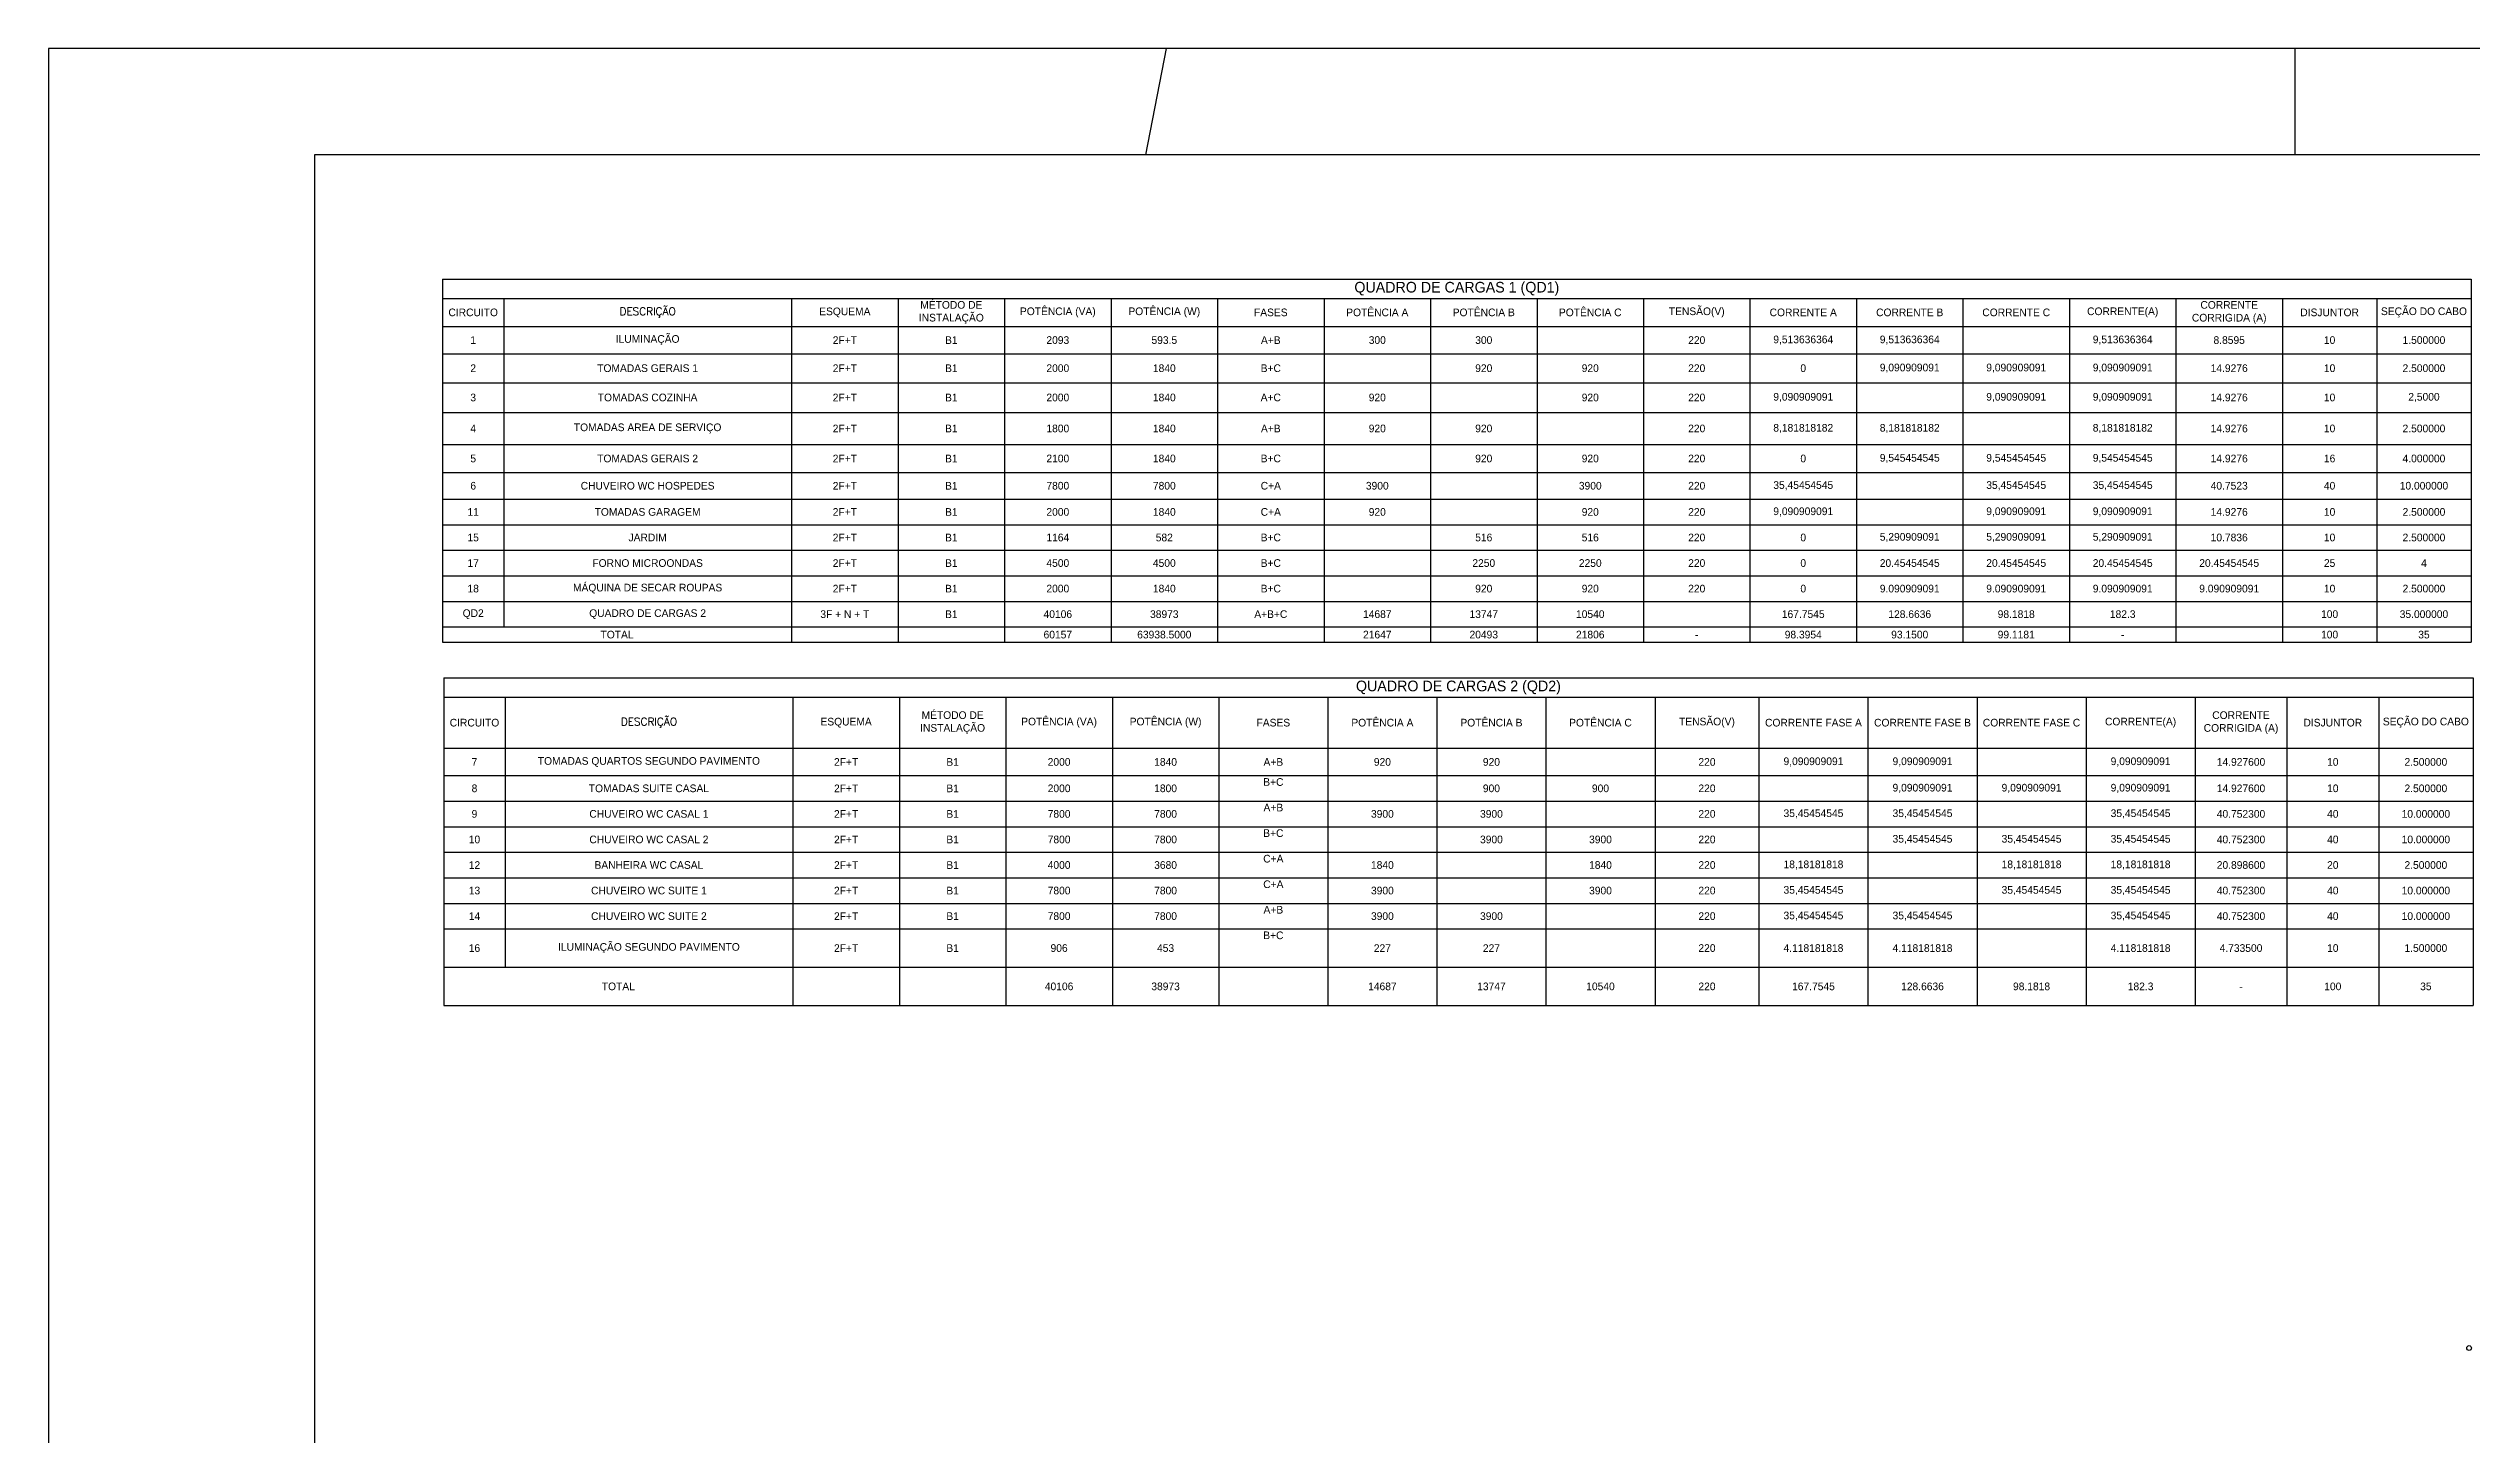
# Model space of a CAD drawing. Header units: metres. Extents: x 134.3 to 218.4, y -41.5 to 17.9.
# Drawn here: x 134.33 to 157.08, y 4.93 to 17.95 of the extents above; entities that cross this region are included whole.
import ezdxf

# ---------------------------------------------------------------- set-up
doc = ezdxf.new("R2010")
doc.units = ezdxf.units.M
doc.header["$MEASUREMENT"] = 0
doc.layers.add('A-TEXTO', color=7, linetype='Continuous')
doc.layers.add('FORMATO', color=7, linetype='Continuous')
doc.layers.add('DI-Disjuntor', color=8, linetype='Continuous', lineweight=30)
doc.styles.add('Roman', font='romans')

# ---------------------------------------------------------------- blocks, each defined once
blk = doc.blocks.new('*T48')
at = {"layer": 'A-TEXTO', "color": 0, "linetype": 'ByBlock', "lineweight": -2, "transparency": 16777216}
for p, q in [((0, 0), (19.049, 0)), ((0, 0), (0, -3.411)), ((19.049, 0), (19.049, -3.411)), ((0, -0.181), (19.049, -0.181)), ((0.574, -0.181), (0.574, -3.267)), ((3.277, -0.181), (3.277, -3.411)), ((4.277, -0.181), (4.277, -3.411)), ((5.277, -0.181), (5.277, -3.411)), ((6.277, -0.181), (6.277, -3.411)), ((7.277, -0.181), (7.277, -3.411)), ((8.277, -0.181), (8.277, -3.411)), ((9.277, -0.181), (9.277, -3.411)), ((10.277, -0.181), (10.277, -3.411)), ((11.277, -0.181), (11.277, -3.411)), ((12.277, -0.181), (12.277, -3.411)), ((13.277, -0.181), (13.277, -3.411)), ((14.277, -0.181), (14.277, -3.411)), ((15.277, -0.181), (15.277, -3.411)), ((16.277, -0.181), (16.277, -3.411)), ((17.277, -0.181), (17.277, -3.411)), ((18.163, -0.181), (18.163, -3.411)), ((0, -0.445), (19.049, -0.445)), ((0, -0.701), (19.049, -0.701)), ((0, -0.973), (19.049, -0.973)), ((0, -1.252), (19.049, -1.252)), ((0, -1.554), (19.049, -1.554)), ((0, -1.816), (19.049, -1.816)), ((0, -2.067), (19.049, -2.067)), ((0, -2.307), (19.049, -2.307)), ((0, -2.547), (19.049, -2.547)), ((0, -2.787), (19.049, -2.787)), ((0, -3.027), (19.049, -3.027)), ((0, -3.267), (19.049, -3.267)), ((0, -3.411), (19.049, -3.411))]:
    blk.add_line(p, q, dxfattribs=at)
at = {"layer": 'A-TEXTO', "color": 0, "transparency": 16777216, "attachment_point": 5}
for s, insert, char_height, width in [('MÉTODO DE INSTALAÇÃO', (4.777, -0.313), 0.072, 0.952), ('QUADRO DE CARGAS 1 (QD1)', (9.524, -0.091), 0.1, 19.00089), ('CORRENTE CORRIGIDA (A)', (16.777, -0.313), 0.072, 0.952), ('CIRCUITO', (0.287, -0.313), 0.072, 0.52612), ('ESQUEMA', (3.777, -0.313), 0.072, 0.952), ('POTÊNCIA (VA)^J', (5.777, -0.313), 0.072, 0.952), ('POTÊNCIA (W)', (6.777, -0.313), 0.072, 0.952), ('FASES', (7.777, -0.313), 0.072, 0.952), ('POTÊNCIA A', (8.777, -0.313), 0.072, 0.952), ('POTÊNCIA B', (9.777, -0.313), 0.072, 0.952), ('POTÊNCIA C', (10.777, -0.313), 0.072, 0.952), ('TENSÃO(V)^J', (11.777, -0.313), 0.072, 0.952), ('CORRENTE A', (12.777, -0.313), 0.072, 0.952), ('CORRENTE B', (13.777, -0.313), 0.072, 0.952), ('CORRENTE C', (14.777, -0.313), 0.072, 0.952), ('CORRENTE(A)^J', (15.777, -0.313), 0.072, 0.952), ('DISJUNTOR', (17.72, -0.313), 0.072, 0.83803), ('SEÇÃO DO CABO', (18.606, -0.313), 0.072, 0.83803), ('1', (0.287, -0.573), 0.072, 0.52612), ('ILUMINAÇÃO^J', (1.925, -0.573), 0.072, 2.6547), ('2F+T', (3.777, -0.573), 0.072, 0.952), ('B1', (4.777, -0.573), 0.072, 0.952), ('2093', (5.777, -0.573), 0.072, 0.952), ('593.5', (6.777, -0.573), 0.072, 0.952), ('A+B', (7.777, -0.573), 0.072, 0.952), ('300', (8.777, -0.573), 0.072, 0.952), ('300', (9.777, -0.573), 0.072, 0.952), ('220', (11.777, -0.573), 0.072, 0.952), ('9,513636364^J', (12.777, -0.573), 0.072, 0.952), ('9,513636364^J', (13.777, -0.573), 0.072, 0.952), ('9,513636364^J', (15.777, -0.573), 0.072, 0.952), ('8.8595', (16.777, -0.573), 0.072, 0.952), ('10', (17.72, -0.573), 0.072, 0.83803), ('1.500000', (18.606, -0.573), 0.072, 0.83803), ('2', (0.287, -0.837), 0.072, 0.52612), ('TOMADAS GERAIS 1', (1.925, -0.837), 0.072, 2.6547), ('2F+T', (3.777, -0.837), 0.072, 0.952), ('B1', (4.777, -0.837), 0.072, 0.952), ('2000^J', (5.777, -0.837), 0.072, 0.952), ('1840', (6.777, -0.837), 0.072, 0.952), ('B+C', (7.777, -0.837), 0.072, 0.952), ('920', (9.777, -0.837), 0.072, 0.952), ('920', (10.777, -0.837), 0.072, 0.952), ('220', (11.777, -0.837), 0.072, 0.952), ('0', (12.777, -0.837), 0.072, 0.952), ('9,090909091', (13.777, -0.837), 0.072, 0.952), ('9,090909091', (14.777, -0.837), 0.072, 0.952), ('9,090909091', (15.777, -0.837), 0.072, 0.952), ('14.9276', (16.777, -0.837), 0.072, 0.952), ('10', (17.72, -0.837), 0.072, 0.83803), ('2.500000', (18.606, -0.837), 0.072, 0.83803), ('3', (0.287, -1.112), 0.072, 0.52612), ('TOMADAS COZINHA', (1.925, -1.112), 0.072, 2.6547), ('2F+T', (3.777, -1.112), 0.072, 0.952), ('B1', (4.777, -1.112), 0.072, 0.952), ('2000^J', (5.777, -1.112), 0.072, 0.952), ('1840', (6.777, -1.112), 0.072, 0.952), ('A+C', (7.777, -1.112), 0.072, 0.952), ('920', (8.777, -1.112), 0.072, 0.952), ('920', (10.777, -1.112), 0.072, 0.952), ('220', (11.777, -1.112), 0.072, 0.952), ('9,090909091', (12.777, -1.112), 0.072, 0.952), ('9,090909091', (14.777, -1.112), 0.072, 0.952), ('9,090909091', (15.777, -1.112), 0.072, 0.952), ('14.9276', (16.777, -1.112), 0.072, 0.952), ('10', (17.72, -1.112), 0.072, 0.83803), ('2,5000', (18.606, -1.112), 0.072, 0.83803), ('TOMADAS AREA DE SERVIÇO^J', (1.925, -1.403), 0.072, 2.6547), ('8,181818182^J', (12.777, -1.403), 0.072, 0.952), ('8,181818182^J', (13.777, -1.403), 0.072, 0.952), ('8,181818182^J', (15.777, -1.403), 0.072, 0.952), ('4', (0.287, -1.403), 0.072, 0.52612), ('2F+T', (3.777, -1.403), 0.072, 0.952), ('B1', (4.777, -1.403), 0.072, 0.952), ('1800^J', (5.777, -1.403), 0.072, 0.952), ('1840', (6.777, -1.403), 0.072, 0.952), ('A+B', (7.777, -1.403), 0.072, 0.952), ('920', (8.777, -1.403), 0.072, 0.952), ('920', (9.777, -1.403), 0.072, 0.952), ('220', (11.777, -1.403), 0.072, 0.952), ('14.9276', (16.777, -1.403), 0.072, 0.952), ('10', (17.72, -1.403), 0.072, 0.83803), ('2.500000', (18.606, -1.403), 0.072, 0.83803), ('5', (0.287, -1.685), 0.072, 0.52612), ('TOMADAS GERAIS 2', (1.925, -1.685), 0.072, 2.6547), ('2F+T', (3.777, -1.685), 0.072, 0.952), ('B1', (4.777, -1.685), 0.072, 0.952), ('2100^J', (5.777, -1.685), 0.072, 0.952), ('1840', (6.777, -1.685), 0.072, 0.952), ('B+C', (7.777, -1.685), 0.072, 0.952), ('920', (9.777, -1.685), 0.072, 0.952), ('920', (10.777, -1.685), 0.072, 0.952), ('220', (11.777, -1.685), 0.072, 0.952), ('0', (12.777, -1.685), 0.072, 0.952), ('9,545454545^J', (13.777, -1.685), 0.072, 0.952), ('9,545454545^J', (14.777, -1.685), 0.072, 0.952), ('9,545454545^J', (15.777, -1.685), 0.072, 0.952), ('14.9276', (16.777, -1.685), 0.072, 0.952), ('16', (17.72, -1.685), 0.072, 0.83803), ('4.000000', (18.606, -1.685), 0.072, 0.83803), ('6', (0.287, -1.941), 0.072, 0.52612), ('CHUVEIRO WC HOSPEDES', (1.925, -1.941), 0.072, 2.6547), ('2F+T', (3.777, -1.941), 0.072, 0.952), ('B1', (4.777, -1.941), 0.072, 0.952), ('7800^J', (5.777, -1.941), 0.072, 0.952), ('7800', (6.777, -1.941), 0.072, 0.952), ('C+A', (7.777, -1.941), 0.072, 0.952), ('3900', (8.777, -1.941), 0.072, 0.952), ('3900', (10.777, -1.941), 0.072, 0.952), ('220', (11.777, -1.941), 0.072, 0.952), ('35,45454545^J', (12.777, -1.941), 0.072, 0.952), ('35,45454545^J', (14.777, -1.941), 0.072, 0.952), ('35,45454545^J', (15.777, -1.941), 0.072, 0.952), ('40.7523', (16.777, -1.941), 0.072, 0.952), ('40', (17.72, -1.941), 0.072, 0.83803), ('10.000000', (18.606, -1.941), 0.072, 0.83803), ('11', (0.287, -2.187), 0.072, 0.52612), ('TOMADAS GARAGEM^J', (1.925, -2.187), 0.072, 2.6547), ('2F+T', (3.777, -2.187), 0.072, 0.952), ('B1', (4.777, -2.187), 0.072, 0.952), ('2000^J', (5.777, -2.187), 0.072, 0.952), ('1840', (6.777, -2.187), 0.072, 0.952), ('C+A', (7.777, -2.187), 0.072, 0.952), ('920', (8.777, -2.187), 0.072, 0.952), ('920', (10.777, -2.187), 0.072, 0.952), ('220', (11.777, -2.187), 0.072, 0.952), ('9,090909091^J', (12.777, -2.187), 0.072, 0.952), ('9,090909091^J', (14.777, -2.187), 0.072, 0.952), ('9,090909091^J', (15.777, -2.187), 0.072, 0.952), ('14.9276', (16.777, -2.187), 0.072, 0.952), ('10', (17.72, -2.187), 0.072, 0.83803), ('2.500000', (18.606, -2.187), 0.072, 0.83803), ('15', (0.287, -2.427), 0.072, 0.52612), ('JARDIM', (1.925, -2.427), 0.072, 2.6547), ('2F+T', (3.777, -2.427), 0.072, 0.952), ('B1', (4.777, -2.427), 0.072, 0.952), ('1164', (5.777, -2.427), 0.072, 0.952), ('582', (6.777, -2.427), 0.072, 0.952), ('B+C', (7.777, -2.427), 0.072, 0.952), ('516', (9.777, -2.427), 0.072, 0.952), ('516', (10.777, -2.427), 0.072, 0.952), ('220', (11.777, -2.427), 0.072, 0.952), ('0', (12.777, -2.427), 0.072, 0.952), ('5,290909091^J', (13.777, -2.427), 0.072, 0.952), ('5,290909091^J', (14.777, -2.427), 0.072, 0.952), ('5,290909091^J', (15.777, -2.427), 0.072, 0.952), ('10.7836', (16.777, -2.427), 0.072, 0.952), ('10', (17.72, -2.427), 0.072, 0.83803), ('2.500000', (18.606, -2.427), 0.072, 0.83803), ('17', (0.287, -2.667), 0.072, 0.52612), ('FORNO MICROONDAS', (1.925, -2.667), 0.072, 2.6547), ('2F+T', (3.777, -2.667), 0.072, 0.952), ('B1', (4.777, -2.667), 0.072, 0.952), ('4500', (5.777, -2.667), 0.072, 0.952), ('4500', (6.777, -2.667), 0.072, 0.952), ('B+C', (7.777, -2.667), 0.072, 0.952), ('2250', (9.777, -2.667), 0.072, 0.952), ('2250', (10.777, -2.667), 0.072, 0.952), ('220', (11.777, -2.667), 0.072, 0.952), ('0', (12.777, -2.667), 0.072, 0.952), ('20.45454545^J', (13.777, -2.667), 0.072, 0.952), ('20.45454545^J', (14.777, -2.667), 0.072, 0.952), ('20.45454545^J', (15.777, -2.667), 0.072, 0.952), ('20.45454545^J', (16.777, -2.667), 0.072, 0.952), ('25', (17.72, -2.667), 0.072, 0.83803), ('4', (18.606, -2.667), 0.072, 0.83803), ('18', (0.287, -2.907), 0.072, 0.52612), ('MÁQUINA DE SECAR ROUPAS', (1.925, -2.907), 0.072, 2.6547), ('2F+T', (3.777, -2.907), 0.072, 0.952), ('B1', (4.777, -2.907), 0.072, 0.952), ('2000', (5.777, -2.907), 0.072, 0.952), ('1840', (6.777, -2.907), 0.072, 0.952), ('B+C', (7.777, -2.907), 0.072, 0.952), ('920', (9.777, -2.907), 0.072, 0.952), ('920', (10.777, -2.907), 0.072, 0.952), ('220', (11.777, -2.907), 0.072, 0.952), ('0', (12.777, -2.907), 0.072, 0.952), ('9.090909091^J', (13.777, -2.907), 0.072, 0.952), ('9.090909091^J', (14.777, -2.907), 0.072, 0.952), ('9.090909091^J', (15.777, -2.907), 0.072, 0.952), ('9.090909091^J', (16.777, -2.907), 0.072, 0.952), ('10', (17.72, -2.907), 0.072, 0.83803), ('2.500000', (18.606, -2.907), 0.072, 0.83803), ('QD2', (0.287, -3.147), 0.072, 0.52612), ('QUADRO DE CARGAS 2', (1.925, -3.147), 0.072, 2.6547), ('3F + N + T', (3.777, -3.147), 0.072, 0.952), ('B1', (4.777, -3.147), 0.072, 0.952), ('40106', (5.777, -3.147), 0.072, 0.952), ('38973', (6.777, -3.147), 0.072, 0.952), ('A+B+C', (7.777, -3.147), 0.072, 0.952), ('14687', (8.777, -3.147), 0.072, 0.952), ('13747', (9.777, -3.147), 0.072, 0.952), ('10540', (10.777, -3.147), 0.072, 0.952), ('167.7545', (12.777, -3.147), 0.072, 0.952), ('128.6636', (13.777, -3.147), 0.072, 0.952), ('98.1818', (14.777, -3.147), 0.072, 0.952), ('182.3', (15.777, -3.147), 0.072, 0.952), ('100', (17.72, -3.147), 0.072, 0.83803), ('35.000000', (18.606, -3.147), 0.072, 0.83803), ('TOTAL', (1.638, -3.339), 0.072, 3.22883), ('60157', (5.777, -3.339), 0.072, 0.952), ('63938.5000', (6.777, -3.339), 0.072, 0.952), ('21647', (8.777, -3.339), 0.072, 0.952), ('20493', (9.777, -3.339), 0.072, 0.952), ('21806', (10.777, -3.339), 0.072, 0.952), ('-', (11.777, -3.339), 0.072, 0.952), ('98.3954', (12.777, -3.339), 0.072, 0.952), ('93.1500', (13.777, -3.339), 0.072, 0.952), ('99.1181', (14.777, -3.339), 0.072, 0.952), ('-', (15.777, -3.339), 0.072, 0.952), ('100', (17.72, -3.339), 0.072, 0.83803), ('35', (18.606, -3.339), 0.072, 0.83803)]:
    blk.add_mtext(s, dxfattribs=dict(at, insert=insert, char_height=char_height, width=width))
at = {"layer": 'A-TEXTO', "color": 0, "transparency": 16777216, "insert": (1.925, -0.313), "char_height": 0.072, "width": 2.6547, "attachment_point": 5, "style": 'Roman'}
blk.add_mtext('DESCRIÇÃO', dxfattribs=at)
blk = doc.blocks.new('FOLHA A1')
at = {"layer": 'FORMATO', "color": 252, "linetype": 'ByBlock'}
for p, q in [((-737.93, 584), (-736, 594)), ((-630, 584), (-630, 594))]:
    blk.add_line(p, q, dxfattribs=at)
at = {"layer": 'FORMATO', "color": 2}
blk.add_lwpolyline([(-841, 594), (-841, 0), (0, 0), (0, 594)], close=True, dxfattribs=at)
at = {"layer": 'FORMATO', "color": 6}
blk.add_lwpolyline([(-816, 10), (-10, 10), (-10, 584), (-816, 584)], close=True, dxfattribs=at)
blk = doc.blocks.new('*T115')
at = {"layer": 'A-TEXTO', "color": 0, "linetype": 'ByBlock', "lineweight": -2, "transparency": 16777216}
for p, q in [((0, 0), (19.055, 0)), ((0, 0), (0, -3.078)), ((19.055, 0), (19.055, -3.078)), ((0, -0.181), (19.055, -0.181)), ((0.574, -0.181), (0.574, -2.718)), ((3.277, -0.181), (3.277, -3.078)), ((4.277, -0.181), (4.277, -3.078)), ((5.277, -0.181), (5.277, -3.078)), ((6.277, -0.181), (6.277, -3.078)), ((7.277, -0.181), (7.277, -3.078)), ((8.301, -0.181), (8.301, -3.078)), ((9.325, -0.181), (9.325, -3.078)), ((10.349, -0.181), (10.349, -3.078)), ((11.373, -0.181), (11.373, -3.078)), ((12.349, -0.181), (12.349, -3.078)), ((13.373, -0.181), (13.373, -3.078)), ((14.397, -0.181), (14.397, -3.078)), ((15.421, -0.181), (15.421, -3.078)), ((16.445, -0.181), (16.445, -3.078)), ((17.307, -0.181), (17.307, -3.078)), ((18.169, -0.181), (18.169, -3.078)), ((0, -0.661), (19.055, -0.661)), ((0, -0.918), (19.055, -0.918)), ((0, -1.158), (19.055, -1.158)), ((0, -1.398), (19.055, -1.398)), ((0, -1.638), (19.055, -1.638)), ((0, -1.878), (19.055, -1.878)), ((0, -2.118), (19.055, -2.118)), ((0, -2.358), (19.055, -2.358)), ((0, -2.718), (19.055, -2.718)), ((0, -3.078), (19.055, -3.078))]:
    blk.add_line(p, q, dxfattribs=at)
at = {"layer": 'A-TEXTO', "color": 0, "transparency": 16777216}
for s, insert, char_height, width, attachment_point in [('QUADRO DE CARGAS 2 (QD2)', (9.527, -0.091), 0.1, 19.00691, 5), ('CIRCUITO', (0.287, -0.421), 0.072, 0.52612, 5), ('ESQUEMA', (3.777, -0.421), 0.072, 0.952, 5), ('MÉTODO DE INSTALAÇÃO', (4.777, -0.421), 0.072, 0.952, 5), ('POTÊNCIA (VA)^J', (5.777, -0.421), 0.072, 0.952, 5), ('POTÊNCIA (W)', (6.777, -0.421), 0.072, 0.952, 5), ('FASES', (7.789, -0.421), 0.072, 0.976, 5), ('POTÊNCIA A', (8.813, -0.421), 0.072, 0.976, 5), ('POTÊNCIA B', (9.837, -0.421), 0.072, 0.976, 5), ('POTÊNCIA C', (10.861, -0.421), 0.072, 0.976, 5), ('TENSÃO(V)^J', (11.861, -0.421), 0.072, 0.928, 5), ('CORRENTE FASE A', (12.861, -0.421), 0.072, 0.976, 5), ('CORRENTE FASE B', (13.885, -0.421), 0.072, 0.976, 5), ('CORRENTE FASE C', (14.909, -0.421), 0.072, 0.976, 5), ('CORRENTE(A)^J', (15.933, -0.421), 0.072, 0.976, 5), ('CORRENTE CORRIGIDA (A)', (16.876, -0.421), 0.072, 0.81403, 5), ('DISJUNTOR', (17.738, -0.421), 0.072, 0.81403, 5), ('SEÇÃO DO CABO', (18.612, -0.421), 0.072, 0.83803, 5), ('7', (0.287, -0.79), 0.072, 0.52612, 5), ('TOMADAS QUARTOS SEGUNDO PAVIMENTO^J', (1.925, -0.79), 0.072, 2.6547, 5), ('2F+T', (3.777, -0.79), 0.072, 0.952, 5), ('B1', (4.777, -0.79), 0.072, 0.952, 5), ('2000^J', (5.777, -0.79), 0.072, 0.952, 5), ('1840', (6.777, -0.79), 0.072, 0.952, 5), ('A+B', (7.789, -0.79), 0.072, 0.976, 5), ('920', (8.813, -0.79), 0.072, 0.976, 5), ('920', (9.837, -0.79), 0.072, 0.976, 5), ('220', (11.861, -0.79), 0.072, 0.928, 5), ('9,090909091^J', (12.861, -0.79), 0.072, 0.976, 5), ('9,090909091^J', (13.885, -0.79), 0.072, 0.976, 5), ('9,090909091^J', (15.933, -0.79), 0.072, 0.976, 5), ('14.927600', (16.876, -0.79), 0.072, 0.81403, 5), ('10', (17.738, -0.79), 0.072, 0.81403, 5), ('2.500000', (18.612, -0.79), 0.072, 0.83803, 5), ('8', (0.287, -1.038), 0.072, 0.52612, 5), ('TOMADAS SUITE CASAL^J', (1.925, -1.038), 0.072, 2.6547, 5), ('2F+T', (3.777, -1.038), 0.072, 0.952, 5), ('B1', (4.777, -1.038), 0.072, 0.952, 5), ('2000', (5.777, -1.038), 0.072, 0.952, 5), ('1800', (6.777, -1.038), 0.072, 0.952, 5), ('B+C', (7.789, -0.942), 0.072, 0.976, 2), ('900', (9.837, -1.038), 0.072, 0.976, 5), ('900', (10.861, -1.038), 0.072, 0.976, 5), ('220', (11.861, -1.038), 0.072, 0.928, 5), ('9,090909091^J', (13.885, -1.038), 0.072, 0.976, 5), ('9,090909091^J', (14.909, -1.038), 0.072, 0.976, 5), ('9,090909091^J', (15.933, -1.038), 0.072, 0.976, 5), ('14.927600', (16.876, -1.038), 0.072, 0.81403, 5), ('10', (17.738, -1.038), 0.072, 0.81403, 5), ('2.500000', (18.612, -1.038), 0.072, 0.83803, 5), ('9', (0.287, -1.278), 0.072, 0.52612, 5), ('CHUVEIRO WC CASAL 1^J', (1.925, -1.278), 0.072, 2.6547, 5), ('2F+T', (3.777, -1.278), 0.072, 0.952, 5), ('B1', (4.777, -1.278), 0.072, 0.952, 5), ('7800^J', (5.777, -1.278), 0.072, 0.952, 5), ('7800', (6.777, -1.278), 0.072, 0.952, 5), ('A+B', (7.789, -1.182), 0.072, 0.976, 2), ('3900', (8.813, -1.278), 0.072, 0.976, 5), ('3900', (9.837, -1.278), 0.072, 0.976, 5), ('220', (11.861, -1.278), 0.072, 0.928, 5), ('35,45454545^J', (12.861, -1.278), 0.072, 0.976, 5), ('35,45454545^J', (13.885, -1.278), 0.072, 0.976, 5), ('35,45454545^J', (15.933, -1.278), 0.072, 0.976, 5), ('40.752300', (16.876, -1.278), 0.072, 0.81403, 5), ('40', (17.738, -1.278), 0.072, 0.81403, 5), ('10.000000', (18.612, -1.278), 0.072, 0.83803, 5), ('10', (0.287, -1.518), 0.072, 0.52612, 5), ('CHUVEIRO WC CASAL 2^J', (1.925, -1.518), 0.072, 2.6547, 5), ('2F+T', (3.777, -1.518), 0.072, 0.952, 5), ('B1', (4.777, -1.518), 0.072, 0.952, 5), ('7800^J', (5.777, -1.518), 0.072, 0.952, 5), ('7800', (6.777, -1.518), 0.072, 0.952, 5), ('B+C', (7.789, -1.422), 0.072, 0.976, 2), ('3900', (9.837, -1.518), 0.072, 0.976, 5), ('3900', (10.861, -1.518), 0.072, 0.976, 5), ('220', (11.861, -1.518), 0.072, 0.928, 5), ('35,45454545^J', (13.885, -1.518), 0.072, 0.976, 5), ('35,45454545^J', (14.909, -1.518), 0.072, 0.976, 5), ('35,45454545^J', (15.933, -1.518), 0.072, 0.976, 5), ('40.752300', (16.876, -1.518), 0.072, 0.81403, 5), ('40', (17.738, -1.518), 0.072, 0.81403, 5), ('10.000000', (18.612, -1.518), 0.072, 0.83803, 5), ('12', (0.287, -1.758), 0.072, 0.52612, 5), ('BANHEIRA WC CASAL^J', (1.925, -1.758), 0.072, 2.6547, 5), ('2F+T', (3.777, -1.758), 0.072, 0.952, 5), ('B1', (4.777, -1.758), 0.072, 0.952, 5), ('4000^J', (5.777, -1.758), 0.072, 0.952, 5), ('3680', (6.777, -1.758), 0.072, 0.952, 5), ('C+A', (7.789, -1.662), 0.072, 0.976, 2), ('1840', (8.813, -1.758), 0.072, 0.976, 5), ('1840', (10.861, -1.758), 0.072, 0.976, 5), ('220', (11.861, -1.758), 0.072, 0.928, 5), ('18,18181818^J', (12.861, -1.758), 0.072, 0.976, 5), ('18,18181818^J', (14.909, -1.758), 0.072, 0.976, 5), ('18,18181818^J', (15.933, -1.758), 0.072, 0.976, 5), ('20.898600', (16.876, -1.758), 0.072, 0.81403, 5), ('20', (17.738, -1.758), 0.072, 0.81403, 5), ('2.500000', (18.612, -1.758), 0.072, 0.83803, 5), ('13', (0.287, -1.998), 0.072, 0.52612, 5), ('CHUVEIRO WC SUITE 1', (1.925, -1.998), 0.072, 2.6547, 5), ('2F+T', (3.777, -1.998), 0.072, 0.952, 5), ('B1', (4.777, -1.998), 0.072, 0.952, 5), ('7800^J', (5.777, -1.998), 0.072, 0.952, 5), ('7800', (6.777, -1.998), 0.072, 0.952, 5), ('C+A', (7.789, -1.902), 0.072, 0.976, 2), ('3900', (8.813, -1.998), 0.072, 0.976, 5), ('3900', (10.861, -1.998), 0.072, 0.976, 5), ('220', (11.861, -1.998), 0.072, 0.928, 5), ('35,45454545', (12.861, -1.998), 0.072, 0.976, 5), ('35,45454545', (14.909, -1.998), 0.072, 0.976, 5), ('35,45454545', (15.933, -1.998), 0.072, 0.976, 5), ('40.752300', (16.876, -1.998), 0.072, 0.81403, 5), ('40', (17.738, -1.998), 0.072, 0.81403, 5), ('10.000000', (18.612, -1.998), 0.072, 0.83803, 5), ('14', (0.287, -2.238), 0.072, 0.52612, 5), ('CHUVEIRO WC SUITE 2^J', (1.925, -2.238), 0.072, 2.6547, 5), ('2F+T', (3.777, -2.238), 0.072, 0.952, 5), ('B1', (4.777, -2.238), 0.072, 0.952, 5), ('7800^J', (5.777, -2.238), 0.072, 0.952, 5), ('7800', (6.777, -2.238), 0.072, 0.952, 5), ('A+B', (7.789, -2.142), 0.072, 0.976, 2), ('3900', (8.813, -2.238), 0.072, 0.976, 5), ('3900', (9.837, -2.238), 0.072, 0.976, 5), ('220', (11.861, -2.238), 0.072, 0.928, 5), ('35,45454545^J', (12.861, -2.238), 0.072, 0.976, 5), ('35,45454545^J', (13.885, -2.238), 0.072, 0.976, 5), ('35,45454545^J', (15.933, -2.238), 0.072, 0.976, 5), ('40.752300', (16.876, -2.238), 0.072, 0.81403, 5), ('40', (17.738, -2.238), 0.072, 0.81403, 5), ('10.000000', (18.612, -2.238), 0.072, 0.83803, 5), ('16', (0.287, -2.538), 0.072, 0.52612, 5), ('ILUMINAÇÃO SEGUNDO PAVIMENTO', (1.925, -2.538), 0.072, 2.6547, 5), ('2F+T', (3.777, -2.538), 0.072, 0.952, 5), ('B1', (4.777, -2.538), 0.072, 0.952, 5), ('906', (5.777, -2.538), 0.072, 0.952, 5), ('453', (6.777, -2.538), 0.072, 0.952, 5), ('B+C', (7.789, -2.382), 0.072, 0.976, 2), ('227', (8.813, -2.538), 0.072, 0.976, 5), ('227', (9.837, -2.538), 0.072, 0.976, 5), ('220', (11.861, -2.538), 0.072, 0.928, 5), ('4.118181818^J', (12.861, -2.538), 0.072, 0.976, 5), ('4.118181818^J', (13.885, -2.538), 0.072, 0.976, 5), ('4.118181818^J', (15.933, -2.538), 0.072, 0.976, 5), ('4.733500', (16.876, -2.538), 0.072, 0.81403, 5), ('10', (17.738, -2.538), 0.072, 0.81403, 5), ('1.500000', (18.612, -2.538), 0.072, 0.83803, 5), ('TOTAL', (1.638, -2.898), 0.072, 3.22883, 5), ('40106', (5.777, -2.898), 0.072, 0.952, 5), ('38973', (6.777, -2.898), 0.072, 0.952, 5), ('14687', (8.813, -2.898), 0.072, 0.976, 5), ('13747', (9.837, -2.898), 0.072, 0.976, 5), ('10540', (10.861, -2.898), 0.072, 0.976, 5), ('220', (11.861, -2.898), 0.072, 0.928, 5), ('167.7545', (12.861, -2.898), 0.072, 0.976, 5), ('128.6636', (13.885, -2.898), 0.072, 0.976, 5), ('98.1818', (14.909, -2.898), 0.072, 0.976, 5), ('182.3', (15.933, -2.898), 0.072, 0.976, 5), ('-', (16.876, -2.898), 0.072, 0.81403, 5), ('100', (17.738, -2.898), 0.072, 0.81403, 5), ('35', (18.612, -2.898), 0.072, 0.83803, 5)]:
    blk.add_mtext(s, dxfattribs=dict(at, insert=insert, char_height=char_height, width=width, attachment_point=attachment_point))
at = {"layer": 'A-TEXTO', "color": 0, "transparency": 16777216, "insert": (1.925, -0.421), "char_height": 0.072, "width": 2.6547, "attachment_point": 5, "style": 'Roman'}
blk.add_mtext('DESCRIÇÃO', dxfattribs=at)

msp = doc.modelspace()

# ---------------------------------------------------------------- linework, layer by layer
at = {"layer": 'DI-Disjuntor'}
msp.add_circle((157.058, 5.743), 0.0225, dxfattribs=at)

# ---------------------------------------------------------------- block references
at = {"xscale": 0.1, "yscale": 0.1, "zscale": 0.1}
msp.add_blockref('FOLHA A1', (218.426, -41.452), dxfattribs=at)
for name, p in [('*T48', (138.028, 15.782)), ('*T115', (138.04, 12.037))]:
    msp.add_blockref(name, p)

doc.saveas('drawing.dxf')
